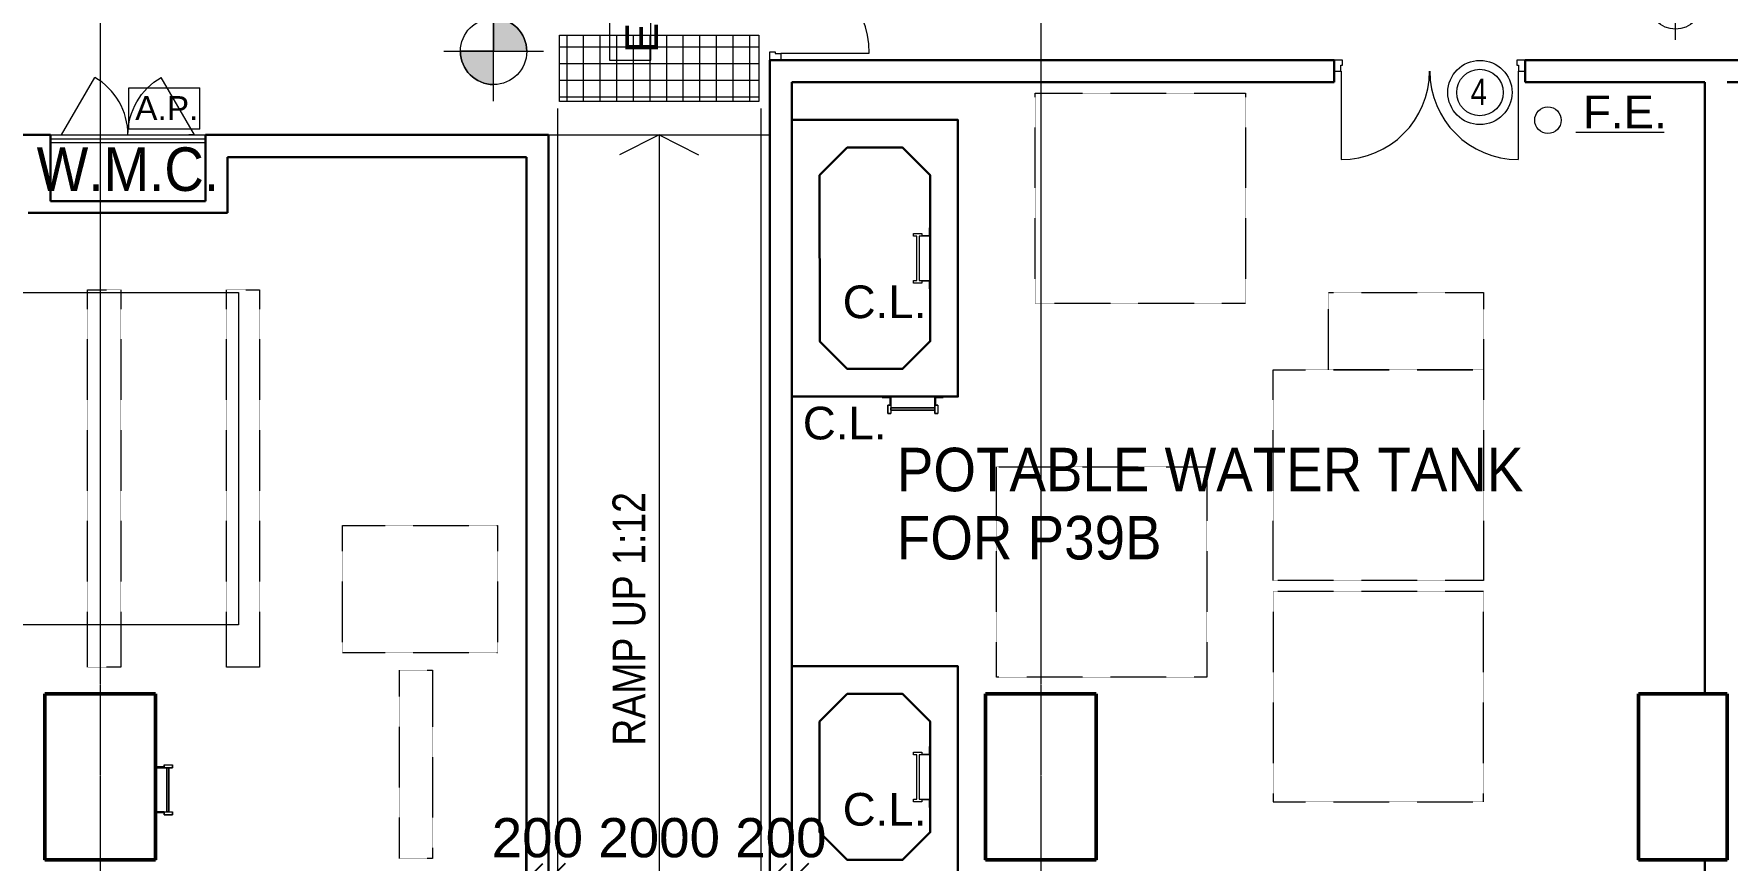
# Model space of a CAD drawing. Header units: millimetres. Extents: x -309924 to 219496, y -330797 to 211873.
# Drawn here: x 99251 to 114551, y 153630 to 161093 of the extents above; entities that cross this region are included whole.
import ezdxf

# ---------------------------------------------------------------- set-up
doc = ezdxf.new("R2010")
doc.units = ezdxf.units.MM
for name, pattern in [('Dash', [6, 3, -3]), ('Grid Line', [21, 12, -3, 3, -3]), ('IMPORT-Hidden_samll_', [3, 2, -1])]:
    doc.linetypes.add(name, pattern=pattern)
for name, color, linetype, lineweight in [('3AXXX-TFP-ARC-DWG-1983-P04-LB02-WS4-05$0$A-770-ME_FFE_SA', 91, 'Continuous', 5), ('A-325-M_DOOR', 7, 'Continuous', 13), ('A-770-ME_FFE_SA', 91, 'Continuous', 5), ('A-ANNO-DIMS', 7, 'Continuous', 9), ('A-ANNO-NOTE', 7, 'Continuous', 5), ('A-ANNO-NOTE-1', 7, 'Continuous', 20), ('A-DETL', 102, 'Continuous', 5), ('A-DETL-GENF', 7, 'Continuous', 5), ('A-DOOR', 7, 'Continuous', 5), ('A-GLAZ', 7, 'Continuous', 5), ('G-ANNO-DIMS', 7, 'Continuous', 5), ('G-ANNO-TEXT', 7, 'Continuous', 5), ('I-WALL', 7, 'Continuous', 9), ('OAP280_C', 210, 'Continuous', 50), ('OAP502', 250, 'Continuous', 9), ('S-COLS-2', 7, 'Continuous', 35), ('S-GRID-1', 7, 'Grid Line', 5), ('UNDERLINE', 10, 'Continuous', 30)]:
    doc.layers.add(name, color=color, linetype=linetype, lineweight=lineweight)
doc.layers.add('as built dims 190807', color=10, linetype='Continuous')
doc.layers.add('E-EQMT', color=7, linetype='IMPORT-Hidden_samll_', lineweight=5, true_color=0x656565)
doc.styles.add('Arial Narrow_1', font='ARIALN.TTF', dxfattribs={"height": 294.984802})
doc.styles.add('Arial_1', font='arial.ttf', dxfattribs={"height": 393.413174})
doc.styles.add('Arial_11', font='arial.ttf', dxfattribs={"height": 354.071856})
doc.styles.add('Arial_2', font='arial.ttf', dxfattribs={"height": 1.475299})
doc.styles.add('Arial_3', font='arial.ttf', dxfattribs={"height": 1.081886})
doc.styles.add('Arial_5', font='arial.ttf', dxfattribs={"width": 0.9, "height": 393.413174})
doc.styles.add('Arial_7', font='arial.ttf', dxfattribs={"width": 0.8, "height": 1.967066})
doc.dimstyles.new('Diagonal_-_2_0mm_Arial', dxfattribs={"dimscale": 304.8, "dimtxt": 500, "dimasz": 0.984252, "dimexe": 0.984252, "dimexo": 0.984252, "dimgap": 0.656168, "dimtad": 1, "dimdec": 0, "dimrnd": 5, "dimzin": 0, "dimdsep": 46, "dimtxsty": 'Arial_11', "dimblk1": 'OBLIQUE', "dimblk2": 'OBLIQUE', "dimsah": 1, "dimcen": 0.09, "dimdle": 0.656168, "dimadec": 0, "dimazin": 0, "dimtfac": 1, "dimtdec": 4, "dimtix": 1, "dimtmove": 0, "dimatfit": 3, "dimfxl": 1, "dimtvp": 1, "dimtolj": 1, "dimtzin": 0, "dimarcsym": 2})

# ---------------------------------------------------------------- blocks, each defined once
blk = doc.blocks.new('Spot Elevations - Spot Elevation - Exterior Filled-23614-B2_F PLAN _2 OF 2_')
at = {"layer": 'G-ANNO-DIMS'}
h = blk.add_hatch(color=256, dxfattribs=at)
edge = h.paths.add_edge_path(flags=0)
edge.add_arc((-2.24, 2.25), 1.5, 0, 90, ccw=False)
edge.add_line((-0.74, 2.25), (-2.24, 2.25))
edge.add_line((-2.24, 2.25), (-2.24, 3.75))
h = blk.add_hatch(color=256, dxfattribs=at)
edge = h.paths.add_edge_path(flags=0)
edge.add_arc((-2.24, 2.25), 1.5, 180, 270, ccw=False)
edge.add_line((-3.74, 2.25), (-2.24, 2.25))
edge.add_line((-2.24, 2.25), (-2.24, 0.75))
for p, q in [((-2.24, 0), (-2.24, 4.5)), ((-2.24, 3.75), (-2.24, 2.25)), ((-4.49, 2.25), (0.01, 2.25)), ((-2.24, 2.25), (-3.74, 2.25)), ((-2.24, 0.75), (-2.24, 2.25)), ((-2.24, 2.25), (-0.74, 2.25))]:
    blk.add_line(p, q, dxfattribs=at)
blk.add_circle((-2.24, 2.25), 1.5, dxfattribs=at)
for start, end in [(360, 90), (180, 270)]:
    blk.add_arc((-2.24, 2.25), 1.5, start, end, dxfattribs=at)
blk = doc.blocks.new('Spot Elevations - Spot Elevation - Target Filled_FFL_SFL-5422820-B2_F PLAN _2 OF 2_')
at = {"layer": 'G-ANNO-DIMS'}
h = blk.add_hatch(color=256, dxfattribs=at)
edge = h.paths.add_edge_path(flags=0)
edge.add_arc((0, 5.494), 1.2, 0, 90, ccw=False)
edge.add_line((1.2, 5.494), (0, 5.494))
edge.add_line((0, 5.494), (0, 6.694))
h = blk.add_hatch(color=256, dxfattribs=at)
edge = h.paths.add_edge_path(flags=0)
edge.add_arc((0, 5.494), 1.2, 180, 270, ccw=False)
edge.add_line((-1.2, 5.494), (0, 5.494))
edge.add_line((0, 5.494), (0, 4.294))
for p, q in [((0, 3.814), (0, 7.211)), ((0, 6.694), (0, 5.494)), ((-1.738, 5.494), (1.804, 5.494)), ((0, 5.494), (-1.2, 5.494)), ((0, 4.294), (0, 5.494)), ((0, 5.494), (1.2, 5.494)), ((0, 0.418), (0, 3.814)), ((-1.738, 2.097), (1.804, 2.097))]:
    blk.add_line(p, q, dxfattribs=at)
for centre in [(0, 5.494), (0, 2.097)]:
    blk.add_circle(centre, 1.2, dxfattribs=at)
for start, end in [(360, 90), (180, 270)]:
    blk.add_arc((0, 5.494), 1.2, start, end, dxfattribs=at)
blk = doc.blocks.new('ARC_DOOR_T20_DOUBLE_BASIC - 1500x2100mm-44073959-A3_B2_F')
at = {"layer": 'A-DOOR', "lineweight": 9}
for p, q in [((-788, 100), (-863, 100)), ((-863, 0), (-803, 0)), ((-803, 0), (-803, 53)), ((-803, 53), (-788, 53)), ((-788, 53), (-788, 100)), ((863, 100), (788, 100)), ((788, 100), (788, 53)), ((788, 53), (803, 53)), ((803, 53), (803, 0)), ((803, 0), (863, 0))]:
    blk.add_line(p, q, dxfattribs=at)
at = {"layer": 'A-DOOR'}
for p, q in [((-800, 0), (-800, -798)), ((800, 0), (800, -798))]:
    blk.add_line(p, q, dxfattribs=at)
for centre, start, end in [((-800, 0), 270, 360), ((800, 0), 180, 270)]:
    blk.add_arc(centre, 799, start, end, dxfattribs=at)
blk = doc.blocks.new('ARC_DOOR_T20_DOUBLE_BASIC - 1500x2100mm-41542107-A3_B2_F')
at = {"layer": 'A-DOOR'}
for p, q in [((-800, 0), (-800, 798)), ((800, 0), (800, 798))]:
    blk.add_line(p, q, dxfattribs=at)
at = {"layer": 'A-DOOR', "lineweight": 9}
for p, q in [((-863, 0), (-803, 0)), ((-788, -100), (-863, -100)), ((-803, 0), (-803, -53)), ((-803, -53), (-788, -53)), ((-788, -53), (-788, -100)), ((788, -100), (788, -53)), ((788, -53), (803, -53)), ((863, -100), (788, -100)), ((803, 0), (863, 0)), ((803, -53), (803, 0))]:
    blk.add_line(p, q, dxfattribs=at)
at = {"layer": 'A-DOOR'}
for centre, start, end in [((-800, 0), 0, 90), ((800, 0), 90, 180)]:
    blk.add_arc(centre, 799, start, end, dxfattribs=at)
blk = doc.blocks.new('_Oblique')
at = {"color": 0, "linetype": 'ByBlock', "lineweight": -2}
blk.add_line((-0.5, -0.5), (0.5, 0.5), dxfattribs=at)
blk = doc.blocks.new('*D250')
at = {"layer": 'A-ANNO-DIMS', "color": 0, "lineweight": -2, "transparency": 16777216}
for p, q in [((103701, 153249), (103701, 153749)), ((103901, 153249), (103901, 153749)), ((103701, 153449), (103401, 153449)), ((103701, 153449), (103901, 153449)), ((103901, 153449), (104201, 153449))]:
    blk.add_line(p, q, dxfattribs=at)
at = {"layer": 'Defpoints', "color": 0, "transparency": 16777216}
for p in [(103901, 153449), (103701, 152949), (103901, 152949)]:
    blk.add_point(p, dxfattribs=at)
at = {"layer": 'A-ANNO-DIMS', "color": 0, "lineweight": -2, "transparency": 16777216, "xscale": 299.9999999999999, "yscale": 299.9999999999999, "zscale": 299.9999999999999}
blk.add_blockref('_Oblique', (103701, 153449), dxfattribs=at)
at = {"layer": 'A-ANNO-DIMS', "color": 0, "lineweight": -2, "transparency": 16777216, "xscale": 299.9999999999999, "yscale": 299.9999999999999, "zscale": 299.9999999999999, "rotation": 180}
blk.add_blockref('_Oblique', (103901, 153449), dxfattribs=at)
at = {"layer": 'A-ANNO-DIMS', "color": 0, "transparency": 16777216, "insert": (103801, 153830), "char_height": 354.1, "attachment_point": 5, "style": 'Arial_11'}
blk.add_mtext('\\A1;200', dxfattribs=at)
blk = doc.blocks.new('*D251')
at = {"layer": 'A-ANNO-DIMS', "color": 0, "lineweight": -2, "transparency": 16777216}
for p, q in [((103901, 153249), (103901, 153749)), ((105901, 153249), (105901, 153749)), ((103701, 153449), (106101, 153449))]:
    blk.add_line(p, q, dxfattribs=at)
at = {"layer": 'Defpoints', "color": 0, "transparency": 16777216}
for p in [(105901, 153449), (103901, 152949), (105901, 152949)]:
    blk.add_point(p, dxfattribs=at)
at = {"layer": 'A-ANNO-DIMS', "color": 0, "lineweight": -2, "transparency": 16777216, "xscale": 299.9999999999999, "yscale": 299.9999999999999, "zscale": 299.9999999999999, "rotation": 180}
blk.add_blockref('_Oblique', (103901, 153449), dxfattribs=at)
at = {"layer": 'A-ANNO-DIMS', "color": 0, "lineweight": -2, "transparency": 16777216, "xscale": 299.9999999999999, "yscale": 299.9999999999999, "zscale": 299.9999999999999}
blk.add_blockref('_Oblique', (105901, 153449), dxfattribs=at)
at = {"layer": 'A-ANNO-DIMS', "color": 0, "transparency": 16777216, "insert": (104901, 153830), "char_height": 354.1, "attachment_point": 5, "style": 'Arial_11'}
blk.add_mtext('\\A1;2000', dxfattribs=at)
blk = doc.blocks.new('*D252')
at = {"layer": 'A-ANNO-DIMS', "color": 0, "lineweight": -2, "transparency": 16777216}
for p, q in [((105901, 153249), (105901, 153749)), ((106101, 153249), (106101, 153749)), ((105901, 153449), (105601, 153449)), ((105901, 153449), (106101, 153449)), ((106101, 153449), (106401, 153449))]:
    blk.add_line(p, q, dxfattribs=at)
at = {"layer": 'Defpoints', "color": 0, "transparency": 16777216}
for p in [(106101, 153449), (105901, 152949), (106101, 152949)]:
    blk.add_point(p, dxfattribs=at)
at = {"layer": 'A-ANNO-DIMS', "color": 0, "lineweight": -2, "transparency": 16777216, "xscale": 299.9999999999999, "yscale": 299.9999999999999, "zscale": 299.9999999999999}
blk.add_blockref('_Oblique', (105901, 153449), dxfattribs=at)
at = {"layer": 'A-ANNO-DIMS', "color": 0, "lineweight": -2, "transparency": 16777216, "xscale": 299.9999999999999, "yscale": 299.9999999999999, "zscale": 299.9999999999999, "rotation": 180}
blk.add_blockref('_Oblique', (106101, 153449), dxfattribs=at)
at = {"layer": 'A-ANNO-DIMS', "color": 0, "transparency": 16777216, "insert": (106001, 153830), "char_height": 354.1, "attachment_point": 5, "style": 'Arial_11'}
blk.add_mtext('\\A1;200', dxfattribs=at)
blk = doc.blocks.new('ARC_ANN_FIRE-RATING_four-240240')
at = {"layer": 'A-ANNO-NOTE'}
for radius in [290, 210]:
    blk.add_circle((72082, 123802), radius, dxfattribs=at)
at = {"layer": 'A-ANNO-NOTE', "insert": (72072, 123926), "char_height": 236, "width": 218.88, "attachment_point": 2, "line_spacing_factor": 0.938532, "style": 'Arial_7'}
blk.add_mtext('4', dxfattribs=at)
blk = doc.blocks.new('ARC_LADDER - 2100H x 450W-V10-1985 - G')
at = {"layer": 'A-770-ME_FFE_SA'}
for p, q in [((25.4, 76.2), (-50.8, 76.2)), ((-50.8, 76.2), (-50.8, 69.85)), ((-50.8, 69.85), (-50.8, 76.2)), ((-50.8, 76.2), (25.4, 76.2)), ((-50.8, 76.2), (-50.8, 69.85)), ((-50.8, 69.85), (-50.8, 76.2)), ((-50.8, 69.85), (19.05, 69.85)), ((19.05, 69.85), (-50.8, 69.85)), ((-50.8, 69.85), (19.05, 69.85)), ((19.05, 69.85), (-50.8, 69.85)), ((0, 0), (25.4, 0)), ((25.4, 0), (0, 0)), ((0, -76.2), (0, 0)), ((0, 0), (0, -76.2)), ((0, 0), (25.4, 0)), ((19.05, 0), (0, 0)), ((0, -76.2), (0, 0)), ((0, 0), (0, -76.2)), ((19.05, 69.85), (19.05, 0)), ((19.05, 0), (19.05, 69.85)), ((19.05, 69.85), (19.05, 0)), ((19.05, 0), (19.05, 69.85)), ((19.05, 0), (25.4, 0)), ((25.4, 0), (19.05, 0)), ((19.05, 0), (25.4, 0)), ((25.4, 0), (19.05, 0)), ((25.4, 0), (19.05, 0)), ((25.4, 0), (25.4, 76.2)), ((25.4, 76.2), (25.4, 0)), ((25.4, 0), (25.4, 76.2)), ((25.4, 76.2), (25.4, 0)), ((25.4, 0), (25.4, -76.2)), ((25.4, 0), (25.4, -76.2)), ((25.4, 0), (25.4, -25.4)), ((25.4, 0), (25.4, -76.2)), ((424.6, 76.2), (424.6, 0)), ((500.8, 76.2), (424.6, 76.2)), ((424.6, 76.2), (500.8, 76.2)), ((424.6, 0), (424.6, 76.2)), ((424.6, 76.2), (424.6, 0)), ((424.6, 0), (424.6, 76.2)), ((424.6, 0), (450, 0)), ((450, 0), (424.6, 0)), ((424.6, -76.2), (424.6, 0)), ((424.6, 0), (424.6, -76.2)), ((424.6, 0), (450, 0)), ((430.95, 0), (424.6, 0)), ((424.6, -76.2), (424.6, 0)), ((424.6, 0), (424.6, -25.4)), ((430.95, 0), (430.95, 69.85)), ((430.95, 69.85), (500.8, 69.85)), ((500.8, 69.85), (430.95, 69.85)), ((430.95, 69.85), (430.95, 0)), ((430.95, 0), (430.95, 69.85)), ((430.95, 69.85), (500.8, 69.85)), ((500.8, 69.85), (430.95, 69.85)), ((430.95, 69.85), (430.95, 0)), ((450, 0), (430.95, 0)), ((450, 0), (450, -76.2)), ((450, 0), (450, -76.2)), ((450, 0), (450, -76.2)), ((450, 0), (450, -76.2)), ((500.8, 69.85), (500.8, 76.2)), ((500.8, 76.2), (500.8, 69.85)), ((500.8, 69.85), (500.8, 76.2)), ((500.8, 76.2), (500.8, 69.85)), ((0, -76.2), (25.4, -76.2)), ((25.4, -76.2), (0, -76.2)), ((0, -76.2), (25.4, -76.2)), ((25.4, -76.2), (0, -76.2)), ((25.4, -25.4), (424.6, -25.4)), ((424.6, -25.4), (25.4, -25.4)), ((25.4, -44.45), (25.4, -25.4)), ((25.4, -25.4), (25.4, -44.45)), ((25.4, -25.4), (424.6, -25.4)), ((424.6, -25.4), (25.4, -25.4)), ((25.4, -44.45), (25.4, -25.4)), ((25.4, -25.4), (25.4, -44.45)), ((25.4, -25.4), (424.6, -25.4)), ((424.6, -25.4), (25.4, -25.4)), ((25.4, -44.45), (25.4, -25.4)), ((25.4, -25.4), (25.4, -44.45)), ((25.4, -25.4), (424.6, -25.4)), ((424.6, -25.4), (25.4, -25.4)), ((25.4, -44.45), (25.4, -25.4)), ((25.4, -25.4), (25.4, -44.45)), ((25.4, -25.4), (424.6, -25.4)), ((424.6, -25.4), (25.4, -25.4)), ((25.4, -44.45), (25.4, -25.4)), ((25.4, -25.4), (25.4, -44.45)), ((25.4, -25.4), (424.6, -25.4)), ((424.6, -25.4), (25.4, -25.4)), ((25.4, -44.45), (25.4, -25.4)), ((25.4, -25.4), (25.4, -44.45)), ((25.4, -25.4), (25.4, -44.45)), ((25.4, -44.45), (424.6, -44.45)), ((424.6, -44.45), (25.4, -44.45)), ((25.4, -44.45), (424.6, -44.45)), ((424.6, -44.45), (25.4, -44.45)), ((25.4, -44.45), (424.6, -44.45)), ((424.6, -44.45), (25.4, -44.45)), ((25.4, -44.45), (424.6, -44.45)), ((424.6, -44.45), (25.4, -44.45)), ((25.4, -44.45), (424.6, -44.45)), ((424.6, -44.45), (25.4, -44.45)), ((25.4, -44.45), (424.6, -44.45)), ((424.6, -44.45), (25.4, -44.45)), ((25.4, -44.45), (25.4, -76.2)), ((424.6, 0), (430.95, 0)), ((430.95, 0), (424.6, 0)), ((424.6, 0), (430.95, 0)), ((430.95, 0), (424.6, 0)), ((424.6, -25.4), (424.6, -44.45)), ((424.6, -25.4), (424.6, -44.45)), ((424.6, -25.4), (424.6, -44.45)), ((424.6, -25.4), (424.6, -44.45)), ((424.6, -25.4), (424.6, -44.45)), ((424.6, -25.4), (424.6, -44.45)), ((424.6, -25.4), (424.6, -44.45)), ((424.6, -25.4), (424.6, -44.45)), ((424.6, -25.4), (424.6, -44.45)), ((424.6, -25.4), (424.6, -44.45)), ((424.6, -25.4), (424.6, -44.45)), ((424.6, -25.4), (424.6, -44.45)), ((424.6, -25.4), (424.6, -44.45)), ((424.6, -44.45), (424.6, -76.2)), ((424.6, -76.2), (450, -76.2)), ((450, -76.2), (424.6, -76.2)), ((424.6, -76.2), (450, -76.2)), ((450, -76.2), (424.6, -76.2))]:
    blk.add_line(p, q, dxfattribs=at)
blk = doc.blocks.new('A$C0051683D')
at = {"layer": 'A-ANNO-NOTE'}
for p, q in [((435, 1509), (62, 1509)), ((62, 1509), (62, 457)), ((435, 457), (435, 1509)), ((62, 457), (435, 457)), ((62, 353), (266, 0)), ((435, 353), (62, 353)), ((266, 0), (435, 353))]:
    blk.add_line(p, q, dxfattribs=at)
at = {"layer": 'A-ANNO-NOTE', "insert": (-2, 987), "char_height": 295.1, "width": 1090.8, "attachment_point": 8, "rotation": 270, "line_spacing_factor": 0.938532, "style": 'Arial_3'}
blk.add_mtext('EXIT', dxfattribs=at)
blk = doc.blocks.new('B2 plinth')
at = {"layer": 'E-EQMT', "flags": 128}
for points in [[(108300, 160557), (110200, 160557), (110200, 158657), (108300, 158657)], [(99736, 158781), (100036, 158781), (100036, 155372), (99736, 155372)], [(100991, 158781), (101291, 158781), (101291, 155372), (100991, 155372)], [(112350, 158757), (112350, 158057), (110950, 158057), (110950, 158757)], [(110450, 158057), (112350, 158057), (112350, 156157), (110450, 156157)], [(109850, 155281), (107950, 155281), (107950, 157181), (109850, 157181)], [(102041, 156653), (103441, 156653), (103441, 155503), (102041, 155503)], [(110450, 154157), (112350, 154157), (112350, 156057), (110450, 156057)]]:
    blk.add_lwpolyline(points, close=True, dxfattribs=at)
blk = doc.blocks.new('ARC_ACCESS PANEL_SINGLE - 600w x 2000h-43719507-1980 - A')
at = {"layer": 'A-325-M_DOOR', "lineweight": 13}
blk.add_line((425, -75), (125, -595), dxfattribs=at)
at = {"layer": 'A-325-M_DOOR', "linetype": 'Dash'}
blk.add_line((419, -75), (375, -75), dxfattribs=at)
at = {"layer": 'A-325-M_DOOR'}
blk.add_arc((425, -75), 600, 180, 240, dxfattribs=at)
blk = doc.blocks.new('ARC_ANN_ACCESS PANEL - AP-910189-B2_F PLAN _2 OF 2_')
at = {"layer": 'A-ANNO-NOTE'}
for p, q in [((-1.593, -0.916), (-1.593, 0.946)), ((-1.593, 0.946), (1.606, 0.946)), ((1.606, -0.916), (1.606, 0.946)), ((1.606, -0.916), (-1.593, -0.916))]:
    blk.add_line(p, q, dxfattribs=at)
at = {"layer": 'A-ANNO-NOTE', "insert": (0.12, 0.57), "char_height": 1.0819, "width": 3.40549, "attachment_point": 2, "line_spacing_factor": 0.938532, "style": 'Arial_3'}
blk.add_mtext('A.P.', dxfattribs=at)
blk = doc.blocks.new('3AXXX-TFP-ARC-DWG-1983-P04-LB02-WS4-05$0$ARC_LADDER - 2600H x 450W-V7-1983 - D')
at = {"layer": '3AXXX-TFP-ARC-DWG-1983-P04-LB02-WS4-05$0$A-770-ME_FFE_SA'}
for points in [[(424.6, -44.45), (25.4, -44.45), (25.4, -76.2), (0, -76.2), (0, 0), (19.05, 0), (19.05, 69.85), (-50.8, 69.85), (-50.8, 76.2), (25.4, 76.2), (25.4, -25.4), (424.6, -25.4), (424.6, 76.2), (500.8, 76.2)], [(500.8, 76.2), (500.8, 69.85), (430.95, 69.85), (430.95, 0), (450, 0), (450, -76.2), (424.6, -76.2), (424.6, -44.45)]]:
    blk.add_lwpolyline(points, dxfattribs=at)
blk = doc.blocks.new('ARC_ANN_LADDER - ARC_ANN_CL-5596703-M_ R_F PLAN')
at = {"layer": 'A-ANNO-NOTE', "insert": (0.406, -1.662), "char_height": 1.4753, "width": 4.5, "attachment_point": 2, "rotation": 180, "line_spacing_factor": 0.938532, "style": 'Arial_1'}
blk.add_mtext('C.L.', dxfattribs=at)

msp = doc.modelspace()

# ---------------------------------------------------------------- hatches: boundary and pattern name
at = {"layer": 'A-DETL-GENF'}
h = msp.add_hatch(dxfattribs=at)
h.set_pattern_fill('FP_63', color=256, style=0, pattern_type=2)
h.set_pattern_definition([(270, (-15031, 182275.79), (150, 9e-15), []), (0, (-15031, 182275.79), (0, 150), [])])
h.paths.add_polyline_path([(105801.3, 160481), (105801.3, 161081), (104001.2, 161081), (104001.2, 160481)])

# ---------------------------------------------------------------- linework, layer by layer
at = {"layer": 'A-ANNO-NOTE'}
msp.add_circle((112932.5, 160313.3), 120, dxfattribs=at)
at = {"layer": 'A-ANNO-NOTE-1'}
msp.add_line((113185.3, 160203.9), (113983.4, 160203.9), dxfattribs=at)
at = {"layer": 'A-DETL'}
for p, q in [((103981.2, 160418.6), (103981.2, 150298.6)), ((105821.2, 160418.6), (105821.2, 150298.6)), ((103901.2, 160180.6), (105901.2, 160180.6)), ((103901.2, 150640.6), (103901.2, 160180.6)), ((104901.2, 160180.6), (104544.3, 159999.9)), ((104901.2, 160180.6), (104901.2, 150640.6)), ((104901.2, 160180.6), (105258, 159999.9)), ((105901.2, 160180.6), (105901.2, 150640.6))]:
    msp.add_line(p, q, dxfattribs=at)
msp.add_lwpolyline([(104001.2, 161081), (105801.3, 161081), (105801.3, 160481), (104001.2, 160481)], close=True, dxfattribs=at)
at = {"layer": 'A-GLAZ'}
for p, q in [((99401.5, 160180.6), (100801.2, 160180.6)), ((99401.5, 160145.6), (100801.2, 160145.6)), ((99401.5, 160110.6), (100801.2, 160110.6))]:
    msp.add_line(p, q, dxfattribs=at)
at = {"layer": 'E-EQMT', "flags": 128}
msp.add_lwpolyline([(102554.5, 155344.2), (102854.5, 155344.2), (102854.5, 153644.2), (102554.5, 153644.2)], close=True, dxfattribs=at)
at = {"layer": 'I-WALL', "lineweight": 30}
for p, q in [((105901.3, 160857.1), (105901.3, 150409.9)), ((111000.4, 160857.1), (105901.3, 160857.1)), ((111000.4, 160657.1), (111000.4, 160857.1)), ((116186.4, 160857.1), (112726.4, 160857.1)), ((112726.4, 160857.1), (112726.4, 160657.1)), ((106101.2, 150641.2), (106101.3, 160657.1)), ((106101.3, 160657.1), (111000.4, 160657.1)), ((112726.4, 160657.1), (114351.3, 160657.1)), ((114351.3, 160657.1), (114351.3, 155131)), ((114550.4, 160657.1), (115986.4, 160657.1)), ((99401.2, 160180.7), (91801.2, 160180.7)), ((99401.2, 160180.7), (99401.2, 159580.7)), ((103701.2, 160180.6), (100801.2, 160180.6)), ((100801.2, 159580.7), (100801.2, 160180.6)), ((103901.2, 160180.6), (103701.2, 160180.6)), ((103901.2, 152930.6), (103901.2, 160180.6)), ((101001.2, 159980.6), (101001.2, 159476.2)), ((101001.2, 159980.6), (103701.2, 159980.6)), ((103701.2, 159980.6), (103701.2, 153130.6)), ((99401.2, 159580.7), (100801.2, 159580.7)), ((101001.2, 159476.2), (99201.2, 159476.2)), ((114351.3, 153631), (114351.3, 148586.3))]:
    msp.add_line(p, q, dxfattribs=at)
for points in [[(106101.3, 160316.4), (107601.3, 160316.4), (107601.3, 157816.2), (106101.3, 157816.2)], [(106351.3, 159816.4), (106601.3, 160066.4), (107101.3, 160066.4), (107351.3, 159816.4), (107351.3, 158316.2), (107101.3, 158066.2), (106601.3, 158066.2), (106352.2, 158315.3)], [(106101.2, 155381.4), (107601.3, 155381.4), (107601.3, 153381.2), (106101.2, 153381.2)], [(106351.2, 154881.4), (106601.2, 155131.4), (107101.3, 155131.4), (107351.3, 154881.4), (107351.3, 153881.2), (107101.3, 153631.2), (106601.2, 153631.2), (106351.3, 153881.2)]]:
    msp.add_lwpolyline(points, close=True, dxfattribs=at)
at = {"layer": 'I-WALL'}
msp.add_lwpolyline([(98601.2, 158756), (101101.2, 158756), (101101.2, 155756), (98601.2, 155756)], close=True, dxfattribs=at)
at = {"layer": 'OAP280_C'}
for p, q in [((99351.3, 155130.9), (99351.3, 153630.9)), ((99351.3, 155130.9), (100351.3, 155130.9)), ((100351.3, 155130.9), (100351.3, 153630.9)), ((107851.3, 155130.9), (107851.3, 153630.9)), ((107851.3, 155130.9), (108851.3, 155130.9)), ((108851.3, 155130.9), (108851.3, 153630.9)), ((113751.3, 153630.9), (113751.3, 155130.9)), ((113751.3, 155130.9), (114551.3, 155130.9)), ((114551.3, 153630.9), (114551.3, 155130.9)), ((100351.3, 153630.9), (99351.3, 153630.9)), ((108851.3, 153630.9), (107851.3, 153630.9)), ((114551.3, 153630.9), (113751.3, 153630.9))]:
    msp.add_line(p, q, dxfattribs=at)
at = {"layer": 'S-COLS-2'}
for p, q in [((99351.2, 155130.7), (99351.2, 153630.7)), ((100351.2, 155130.6), (99351.2, 155130.7)), ((100351.2, 153630.6), (100351.2, 155130.6)), ((107851.2, 155130.6), (107851.2, 153630.6)), ((108851.2, 155130.6), (107851.2, 155130.6)), ((108851.2, 153630.6), (108851.2, 155130.6)), ((114551.2, 155130.6), (113751.2, 155130.6)), ((113751.2, 155130.6), (113751.2, 153630.6)), ((114551.2, 153630.6), (114551.2, 155130.6)), ((99351.2, 153630.7), (100351.2, 153630.6)), ((107851.2, 153630.6), (108851.2, 153630.6)), ((113751.2, 153630.6), (114551.2, 153630.6))]:
    msp.add_line(p, q, dxfattribs=at)
at = {"layer": 'S-GRID-1'}
for p, q in [((99851.5, 210672.6), (99851.1, 140117.7)), ((108351.5, 210672.6), (108351.1, 141128.7))]:
    msp.add_line(p, q, dxfattribs=at)

# ---------------------------------------------------------------- block references
at = {"layer": '3AXXX-TFP-ARC-DWG-1983-P04-LB02-WS4-05$0$A-770-ME_FFE_SA', "rotation": 270}
for p in [(107275.1, 159291.3), (107275.1, 154606.3)]:
    msp.add_blockref('3AXXX-TFP-ARC-DWG-1983-P04-LB02-WS4-05$0$ARC_LADDER - 2600H x 450W-V7-1983 - D', p, dxfattribs=at)
at = {"layer": 'A-325-M_DOOR', "color": 0, "rotation": 179.9999999999999}
msp.add_blockref('ARC_ACCESS PANEL_SINGLE - 600w x 2000h-43719507-1980 - A', (99926.4, 160105.6), dxfattribs=at)
at = {"layer": 'A-325-M_DOOR', "color": 0, "xscale": -1, "rotation": 180}
msp.add_blockref('ARC_ACCESS PANEL_SINGLE - 600w x 2000h-43719507-1980 - A', (100276.4, 160105.6), dxfattribs=at)
at = {"layer": 'A-770-ME_FFE_SA', "rotation": 89.99999999999999}
msp.add_blockref('ARC_LADDER - 2100H x 450W-V10-1985 - G', (100427.5, 154040.1), dxfattribs=at)
at = {"layer": 'A-ANNO-NOTE', "rotation": 180}
msp.add_blockref('A$C0051683D', (104888.1, 162364.9), dxfattribs=at)
at = {"layer": 'A-ANNO-NOTE', "xscale": 200, "yscale": 200, "zscale": 200}
msp.add_blockref('ARC_ANN_ACCESS PANEL - AP-910189-B2_F PLAN _2 OF 2_', (100428.2, 160416.9), dxfattribs=at)
at = {"layer": 'A-ANNO-NOTE', "xscale": 200, "yscale": 200, "zscale": 200, "rotation": 180}
for p in [(107018.8, 158487.9), (106658.4, 157392.7), (107018.8, 153904)]:
    msp.add_blockref('ARC_ANN_LADDER - ARC_ANN_CL-5596703-M_ R_F PLAN', p, dxfattribs=at)
at = {"layer": 'A-DOOR', "rotation": 270}
msp.add_blockref('ARC_DOOR_T20_DOUBLE_BASIC - 1500x2100mm-41542107-A3_B2_F', (106001.3, 161720.1), dxfattribs=at)
at = {"layer": 'A-DOOR'}
msp.add_blockref('ARC_DOOR_T20_DOUBLE_BASIC - 1500x2100mm-44073959-A3_B2_F', (111863.4, 160757.1), dxfattribs=at)
at = {"layer": 'as built dims 190807'}
msp.add_blockref('B2 plinth', (0, 0), dxfattribs=at)
at = {"layer": 'G-ANNO-DIMS', "xscale": 199.9999999999998, "yscale": 199.9999999999998, "zscale": 199.9999999999998}
for name, p in [('Spot Elevations - Spot Elevation - Target Filled_FFL_SFL-5422820-B2_F PLAN _2 OF 2_', (114084.7, 160956.7)), ('Spot Elevations - Spot Elevation - Exterior Filled-23614-B2_F PLAN _2 OF 2_', (103853.4, 160485.6))]:
    msp.add_blockref(name, p, dxfattribs=at)
at = {"layer": 'OAP502'}
msp.add_blockref('ARC_LADDER - 2100H x 450W-V10-1985 - G', (106968.2, 157740), dxfattribs=at)
at = {"layer": 'UNDERLINE'}
msp.add_blockref('ARC_ANN_FIRE-RATING_four-240240', (40235.6, 36762), dxfattribs=at)

# ---------------------------------------------------------------- texts
at = {"layer": 'A-ANNO-NOTE', "insert": (113627.2, 160536.4), "char_height": 295.06, "width": 900, "attachment_point": 2, "line_spacing_factor": 0.938532, "style": 'Arial_2'}
msp.add_mtext('F.E.', dxfattribs=at)
at = {"layer": 'G-ANNO-TEXT', "attachment_point": 1, "line_spacing_factor": 0.938532, "style": 'Arial_5'}
for s, insert, char_height, width in [('W.M.C.', (99276.3, 160067.8), 393.41, 4939.458), ('POTABLE WATER TANK FOR P39B', (107049.4, 157354.7), 393.413, 6083.668)]:
    msp.add_mtext(s, dxfattribs=dict(at, insert=insert, char_height=char_height, width=width))
at = {"layer": 'G-ANNO-TEXT', "insert": (104480.1, 154663.3), "char_height": 294.985, "width": 2736, "attachment_point": 1, "rotation": 90, "line_spacing_factor": 0.968573, "style": 'Arial Narrow_1'}
msp.add_mtext('RAMP UP 1:12', dxfattribs=at)

# ---------------------------------------------------------------- dimensions: what is measured, and where the dimension line sits
at = {"layer": 'A-ANNO-DIMS'}
for base, p1, p2, picture, middle in [((103901.2, 153449.4), (103701.2, 152949.4), (103901.2, 152949.4), '*D250', (103801.2, 153830.1)), ((105901.2, 153449.5), (103901.2, 152949.5), (105901.2, 152949.5), '*D251', (104901.2, 153830.3)), ((106101.2, 153449.5), (105901.2, 152949.5), (106101.2, 152949.5), '*D252', (106001.2, 153830.3))]:
    dim = msp.add_linear_dim(base=base, p1=p1, p2=p2, dimstyle='Diagonal_-_2_0mm_Arial', override={"dimpost": '<>', "dimtmove": 1, "dimarcsym": 2}, dxfattribs=at)
    dim.commit()
    dim.dimension.update_dxf_attribs({"geometry": picture, "text_midpoint": middle})

doc.saveas('drawing.dxf')
